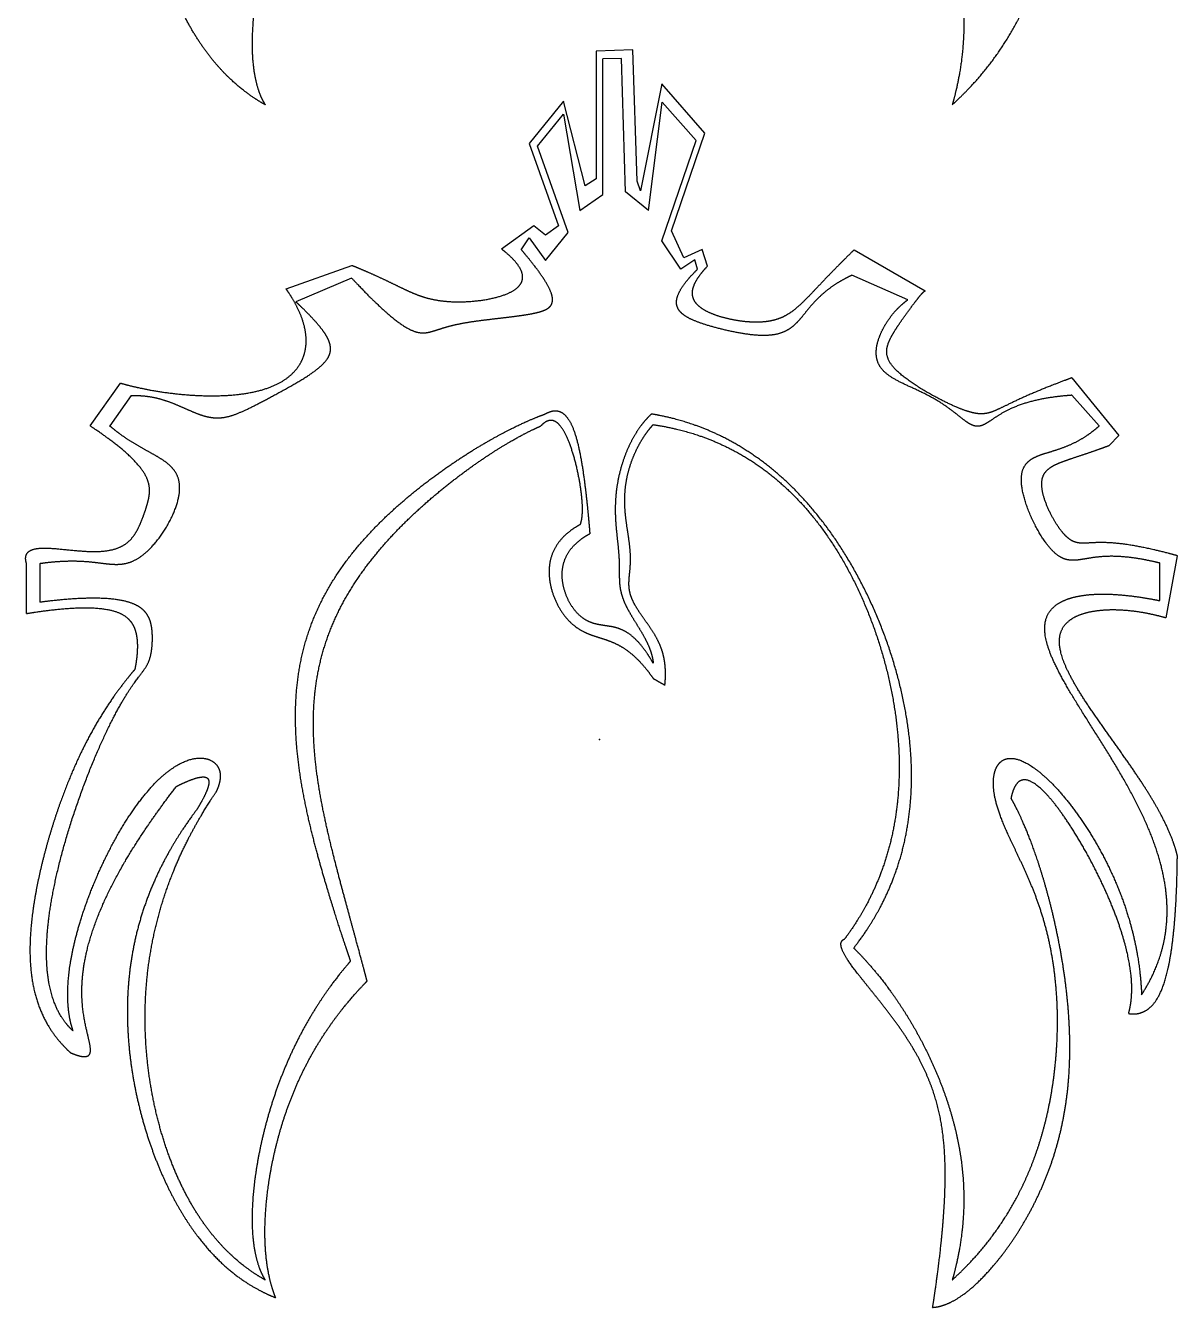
# Model space of a CAD drawing. Header units: millimetres. Extents: x -29 to 29, y -29 to 95.
# Drawn here: x -29.3 to 29.5, y -29 to 36.4 of the extents above; entities that cross this region are included whole.
import ezdxf

# ---------------------------------------------------------------- set-up
doc = ezdxf.new("R2010")
doc.units = ezdxf.units.MM
doc.layers.get('0').update_dxf_attribs({"linetype": 'CONTINUOUS'})

msp = doc.modelspace()

# ---------------------------------------------------------------- linework, layer by layer
for p, q in [((1.702, 35.2), (-0.172, 35.142)), ((1.702, 35.2), (-0.172, 35.142)), ((-0.172, 35.142), (-0.172, 28.615)), ((-0.172, 35.142), (-0.172, 28.615)), ((1.111, 34.764), (0.168, 34.743)), ((1.111, 34.764), (0.168, 34.743)), ((0.168, 27.825), (0.168, 34.743)), ((0.168, 27.825), (0.168, 34.743)), ((1.324, 27.96), (1.111, 34.764)), ((1.324, 27.96), (1.111, 34.764)), ((1.912, 28.501), (1.702, 35.2)), ((1.912, 28.501), (1.702, 35.2)), ((3.176, 33.475), (2.095, 28.011)), ((3.176, 33.475), (2.095, 28.011)), ((5.369, 30.953), (3.176, 33.475)), ((5.369, 30.953), (3.176, 33.475)), ((-1.843, 32.587), (-3.588, 30.422)), ((-1.843, 32.587), (-3.588, 30.422)), ((-0.739, 28.256), (-1.843, 32.587)), ((-0.739, 28.256), (-1.843, 32.587)), ((2.5, 27), (3.192, 32.538)), ((2.5, 27), (3.192, 32.538)), ((3.192, 32.538), (4.928, 30.576)), ((3.192, 32.538), (4.928, 30.576)), ((-3.17, 30.278), (-1.843, 31.925)), ((-3.17, 30.278), (-1.843, 31.925)), ((-1.843, 31.925), (-1, 27)), ((-1.843, 31.925), (-1, 27)), ((3.664, 25.961), (5.369, 30.953)), ((3.664, 25.961), (5.369, 30.953)), ((-3.588, 30.422), (-2.09, 26.222)), ((-3.588, 30.422), (-2.09, 26.222)), ((-1.602, 25.884), (-3.17, 30.278)), ((-1.602, 25.884), (-3.17, 30.278)), ((3.176, 25.446), (4.928, 30.576)), ((3.176, 25.446), (4.928, 30.576)), ((-0.172, 28.615), (-0.739, 28.256)), ((-0.172, 28.615), (-0.739, 28.256)), ((2.095, 28.011), (1.912, 28.501)), ((2.095, 28.011), (1.912, 28.501)), ((-1, 27), (0.168, 27.825)), ((-1, 27), (0.168, 27.825)), ((2.5, 27), (1.324, 27.96)), ((2.5, 27), (1.324, 27.96)), ((-3.349, 26.222), (-4.999, 25.031)), ((-3.349, 26.222), (-4.999, 25.031)), ((-2.754, 25.742), (-3.349, 26.222)), ((-2.754, 25.742), (-3.349, 26.222)), ((-2.09, 26.222), (-2.754, 25.742)), ((-2.09, 26.222), (-2.754, 25.742)), ((-4, 25), (-3.586, 25.606)), ((-4, 25), (-3.586, 25.606)), ((-3.586, 25.606), (-2.754, 24.455)), ((-3.586, 25.606), (-2.754, 24.455)), ((-2.754, 24.455), (-1.602, 25.884)), ((-2.754, 24.455), (-1.602, 25.884)), ((4.303, 24.584), (3.664, 25.961)), ((4.303, 24.584), (3.664, 25.961)), ((4.152, 24), (3.176, 25.446)), ((4.152, 24), (3.176, 25.446)), ((5.237, 25.017), (4.303, 24.584)), ((5.237, 25.017), (4.303, 24.584)), ((5.5, 24.15), (5.237, 25.017)), ((5.5, 24.15), (5.237, 25.017)), ((13, 25), (16.611, 22.89)), ((13, 25), (16.611, 22.89)), ((4.856, 24.475), (4.152, 24)), ((4.856, 24.475), (4.152, 24)), ((5, 24), (4.856, 24.475)), ((5, 24), (4.856, 24.475)), ((-16, 23), (-12.64, 24.199)), ((-16, 23), (-12.64, 24.199)), ((15.732, 22.444), (12.879, 23.697)), ((15.732, 22.444), (12.879, 23.697)), ((-12.657, 23.553), (-15.499, 22.33)), ((-12.657, 23.553), (-15.499, 22.33)), ((24.109, 18.461), (26.501, 15.521)), ((24.109, 18.461), (26.501, 15.521)), ((-26, 16), (-24.452, 18.186)), ((-26, 16), (-24.452, 18.186)), ((-23.905, 17.547), (-25, 16)), ((-23.905, 17.547), (-25, 16)), ((25.5, 16), (24.109, 17.567)), ((25.5, 16), (24.109, 17.567)), ((26.501, 15.521), (26, 15)), ((26.501, 15.521), (26, 15)), ((28.914, 6.209), (29.489, 9.373)), ((28.914, 6.209), (29.489, 9.373)), ((-29.255, 6.424), (-29.255, 9)), ((-29.255, 6.424), (-29.255, 9)), ((-28.566, 8.983), (-28.566, 7)), ((-28.566, 8.983), (-28.566, 7)), ((28.589, 7.081), (28.589, 9)), ((28.589, 7.081), (28.589, 9))]:
    msp.add_line(p, q)
for points in [[(18.001, 32.403), (18.173, 32.559), (18.51, 32.875), (18.997, 33.365), (19.607, 34.052), (20.304, 34.966), (20.935, 35.937), (21.499, 36.967), (21.995, 38.062), (22.421, 39.226), (22.776, 40.466), (23.057, 41.782), (23.258, 43.171), (23.373, 44.623), (23.392, 46.114), (23.302, 47.614), (23.096, 49.088), (22.774, 50.503), (22.346, 51.834), (21.837, 53.066), (21.293, 54.204), (20.778, 55.266), (20.359, 56.266), (20.1, 57.202), (20.051, 58.042), (20.235, 58.702), (20.649, 59.075), (21.269, 59.079), (22.047, 58.697), (22.926, 57.965), (23.842, 56.953), (24.733, 55.743), (25.549, 54.403), (26.258, 52.982), (26.838, 51.513), (27.274, 50.016), (27.505, 48.802), (27.61, 47.885), (27.65, 47.271), (27.663, 46.963)], [(18.001, 32.403), (18.173, 32.559), (18.51, 32.875), (18.997, 33.365), (19.607, 34.052), (20.304, 34.966), (20.935, 35.937), (21.499, 36.967), (21.995, 38.062), (22.421, 39.226), (22.776, 40.466), (23.057, 41.782), (23.258, 43.171), (23.373, 44.623), (23.392, 46.114), (23.302, 47.614), (23.096, 49.088), (22.774, 50.503), (22.346, 51.834), (21.837, 53.066), (21.293, 54.204), (20.778, 55.266), (20.359, 56.266), (20.1, 57.202), (20.051, 58.042), (20.235, 58.702), (20.649, 59.075), (21.269, 59.079), (22.047, 58.697), (22.926, 57.965), (23.842, 56.953), (24.733, 55.743), (25.549, 54.403), (26.258, 52.982), (26.838, 51.513), (27.274, 50.016), (27.505, 48.802), (27.61, 47.885), (27.65, 47.271), (27.663, 46.963)], [(-17.074, 32.403), (-17.316, 32.539), (-17.791, 32.832), (-18.473, 33.33), (-19.322, 34.117), (-20.28, 35.307), (-21.127, 36.701), (-21.854, 38.289), (-22.445, 40.045), (-22.885, 41.931), (-23.157, 43.901), (-23.245, 45.912), (-23.136, 47.923), (-22.825, 49.904), (-22.314, 51.839), (-21.609, 53.719), (-20.893, 55.175), (-20.273, 56.241), (-19.823, 56.94), (-19.589, 57.287)], [(-17.074, 32.403), (-17.316, 32.539), (-17.791, 32.832), (-18.473, 33.33), (-19.322, 34.117), (-20.28, 35.307), (-21.127, 36.701), (-21.854, 38.289), (-22.445, 40.045), (-22.885, 41.931), (-23.157, 43.901), (-23.245, 45.912), (-23.136, 47.923), (-22.825, 49.904), (-22.314, 51.839), (-21.609, 53.719), (-20.893, 55.175), (-20.273, 56.241), (-19.823, 56.94), (-19.589, 57.287)], [(12.971, 49.345), (13.119, 49.199), (13.412, 48.899), (13.845, 48.428), (14.407, 47.755), (15.084, 46.84), (15.732, 45.851), (16.345, 44.788), (16.912, 43.659), (17.421, 42.473), (17.857, 41.245), (18.205, 39.989), (18.452, 38.718), (18.589, 37.443), (18.614, 36.171), (18.527, 34.906), (18.37, 33.901), (18.204, 33.151), (18.072, 32.652), (18.001, 32.403)], [(12.971, 49.345), (13.119, 49.199), (13.412, 48.899), (13.845, 48.428), (14.407, 47.755), (15.084, 46.84), (15.732, 45.851), (16.345, 44.788), (16.912, 43.659), (17.421, 42.473), (17.857, 41.245), (18.205, 39.989), (18.452, 38.718), (18.589, 37.443), (18.614, 36.171), (18.527, 34.906), (18.37, 33.901), (18.204, 33.151), (18.072, 32.652), (18.001, 32.403)], [(-12.706, 48.683), (-12.874, 48.491), (-13.202, 48.101), (-13.677, 47.496), (-14.275, 46.653), (-14.959, 45.536), (-15.579, 44.358), (-16.129, 43.123), (-16.606, 41.841), (-17.005, 40.533), (-17.323, 39.224), (-17.556, 37.947), (-17.702, 36.735), (-17.758, 35.617), (-17.724, 34.614), (-17.6, 33.738), (-17.432, 33.14), (-17.268, 32.749), (-17.142, 32.515), (-17.074, 32.403)], [(-12.706, 48.683), (-12.874, 48.491), (-13.202, 48.101), (-13.677, 47.496), (-14.275, 46.653), (-14.959, 45.536), (-15.579, 44.358), (-16.129, 43.123), (-16.606, 41.841), (-17.005, 40.533), (-17.323, 39.224), (-17.556, 37.947), (-17.702, 36.735), (-17.758, 35.617), (-17.724, 34.614), (-17.6, 33.738), (-17.432, 33.14), (-17.268, 32.749), (-17.142, 32.515), (-17.074, 32.403)], [(-12.657, 23.553), (-12.504, 23.39), (-12.208, 23.075), (-11.786, 22.64), (-11.269, 22.133), (-10.701, 21.622), (-10.207, 21.233), (-9.783, 20.961), (-9.419, 20.799), (-9.104, 20.736), (-8.815, 20.753), (-8.526, 20.828), (-8.212, 20.934), (-7.851, 21.05), (-7.433, 21.16), (-6.961, 21.257), (-6.447, 21.339), (-5.907, 21.41), (-5.362, 21.474), (-4.828, 21.536), (-4.32, 21.598), (-3.849, 21.662), (-3.424, 21.733), (-3.057, 21.815), (-2.756, 21.919), (-2.535, 22.057), (-2.405, 22.245), (-2.379, 22.499), (-2.464, 22.827), (-2.664, 23.236), (-2.982, 23.731), (-3.33, 24.195), (-3.645, 24.583), (-3.878, 24.858), (-4, 25)], [(-12.657, 23.553), (-12.504, 23.39), (-12.208, 23.075), (-11.786, 22.64), (-11.269, 22.133), (-10.701, 21.622), (-10.207, 21.233), (-9.783, 20.961), (-9.419, 20.799), (-9.104, 20.736), (-8.815, 20.753), (-8.526, 20.828), (-8.212, 20.934), (-7.851, 21.05), (-7.433, 21.16), (-6.961, 21.257), (-6.447, 21.339), (-5.907, 21.41), (-5.362, 21.474), (-4.828, 21.536), (-4.32, 21.598), (-3.849, 21.662), (-3.424, 21.733), (-3.057, 21.815), (-2.756, 21.919), (-2.535, 22.057), (-2.405, 22.245), (-2.379, 22.499), (-2.464, 22.827), (-2.664, 23.236), (-2.982, 23.731), (-3.33, 24.195), (-3.645, 24.583), (-3.878, 24.858), (-4, 25)], [(-12.64, 24.199), (-12.516, 24.148), (-12.272, 24.048), (-11.919, 23.899), (-11.476, 23.704), (-10.964, 23.467), (-10.492, 23.239), (-10.051, 23.022), (-9.625, 22.821), (-9.188, 22.643), (-8.714, 22.495), (-8.177, 22.389), (-7.565, 22.33), (-6.884, 22.327), (-6.166, 22.384), (-5.46, 22.502), (-4.822, 22.682), (-4.313, 22.924), (-3.983, 23.227), (-3.868, 23.589), (-3.986, 24.009), (-4.272, 24.39), (-4.594, 24.7), (-4.856, 24.919), (-4.999, 25.031)], [(-12.64, 24.199), (-12.516, 24.148), (-12.272, 24.048), (-11.919, 23.899), (-11.476, 23.704), (-10.964, 23.467), (-10.492, 23.239), (-10.051, 23.022), (-9.625, 22.821), (-9.188, 22.643), (-8.714, 22.495), (-8.177, 22.389), (-7.565, 22.33), (-6.884, 22.327), (-6.166, 22.384), (-5.46, 22.502), (-4.822, 22.682), (-4.313, 22.924), (-3.983, 23.227), (-3.868, 23.589), (-3.986, 24.009), (-4.272, 24.39), (-4.594, 24.7), (-4.856, 24.919), (-4.999, 25.031)], [(13, 25), (12.897, 24.899), (12.693, 24.699), (12.4, 24.407), (12.03, 24.034), (11.603, 23.595), (11.212, 23.184), (10.852, 22.802), (10.516, 22.453), (10.197, 22.14), (9.878, 21.869), (9.545, 21.645), (9.183, 21.474), (8.78, 21.357), (8.334, 21.296), (7.851, 21.287), (7.341, 21.325), (6.823, 21.405), (6.318, 21.521), (5.846, 21.67), (5.431, 21.851), (5.094, 22.065), (4.854, 22.314), (4.726, 22.6), (4.72, 22.926), (4.841, 23.291), (5.04, 23.615), (5.248, 23.876), (5.412, 24.057), (5.5, 24.15)], [(13, 25), (12.897, 24.899), (12.693, 24.699), (12.4, 24.407), (12.03, 24.034), (11.603, 23.595), (11.212, 23.184), (10.852, 22.802), (10.516, 22.453), (10.197, 22.14), (9.878, 21.869), (9.545, 21.645), (9.183, 21.474), (8.78, 21.357), (8.334, 21.296), (7.851, 21.287), (7.341, 21.325), (6.823, 21.405), (6.318, 21.521), (5.846, 21.67), (5.431, 21.851), (5.094, 22.065), (4.854, 22.314), (4.726, 22.6), (4.72, 22.926), (4.841, 23.291), (5.04, 23.615), (5.248, 23.876), (5.412, 24.057), (5.5, 24.15)], [(12.879, 23.697), (12.765, 23.643), (12.543, 23.532), (12.229, 23.36), (11.845, 23.116), (11.425, 22.789), (11.06, 22.443), (10.742, 22.086), (10.457, 21.727), (10.183, 21.387), (9.891, 21.087), (9.554, 20.848), (9.151, 20.686), (8.671, 20.608), (8.121, 20.609), (7.515, 20.675), (6.879, 20.789), (6.24, 20.933), (5.629, 21.095), (5.075, 21.27), (4.604, 21.462), (4.239, 21.679), (3.997, 21.932), (3.893, 22.231), (3.936, 22.584), (4.127, 22.993), (4.401, 23.367), (4.674, 23.673), (4.886, 23.889), (5, 24)], [(12.879, 23.697), (12.765, 23.643), (12.543, 23.532), (12.229, 23.36), (11.845, 23.116), (11.425, 22.789), (11.06, 22.443), (10.742, 22.086), (10.457, 21.727), (10.183, 21.387), (9.891, 21.087), (9.554, 20.848), (9.151, 20.686), (8.671, 20.608), (8.121, 20.609), (7.515, 20.675), (6.879, 20.789), (6.24, 20.933), (5.629, 21.095), (5.075, 21.27), (4.604, 21.462), (4.239, 21.679), (3.997, 21.932), (3.893, 22.231), (3.936, 22.584), (4.127, 22.993), (4.401, 23.367), (4.674, 23.673), (4.886, 23.889), (5, 24)], [(-24.452, 18.186), (-24.314, 18.147), (-24.035, 18.072), (-23.608, 17.968), (-23.023, 17.844), (-22.266, 17.718), (-21.486, 17.621), (-20.687, 17.556), (-19.878, 17.529), (-19.073, 17.545), (-18.289, 17.613), (-17.548, 17.74), (-16.871, 17.935), (-16.277, 18.201), (-15.784, 18.539), (-15.4, 18.943), (-15.132, 19.407), (-14.981, 19.919), (-14.95, 20.472), (-15.035, 21.06), (-15.235, 21.677), (-15.485, 22.193), (-15.723, 22.592), (-15.904, 22.863), (-16, 23)], [(-24.452, 18.186), (-24.314, 18.147), (-24.035, 18.072), (-23.608, 17.968), (-23.023, 17.844), (-22.266, 17.718), (-21.486, 17.621), (-20.687, 17.556), (-19.878, 17.529), (-19.073, 17.545), (-18.289, 17.613), (-17.548, 17.74), (-16.871, 17.935), (-16.277, 18.201), (-15.784, 18.539), (-15.4, 18.943), (-15.132, 19.407), (-14.981, 19.919), (-14.95, 20.472), (-15.035, 21.06), (-15.235, 21.677), (-15.485, 22.193), (-15.723, 22.592), (-15.904, 22.863), (-16, 23)], [(-23.905, 17.547), (-23.811, 17.552), (-23.624, 17.556), (-23.346, 17.549), (-22.977, 17.511), (-22.522, 17.416), (-22.073, 17.279), (-21.63, 17.106), (-21.195, 16.914), (-20.769, 16.722), (-20.354, 16.555), (-19.947, 16.439), (-19.545, 16.391), (-19.138, 16.424), (-18.711, 16.537), (-18.249, 16.724), (-17.741, 16.97), (-17.183, 17.261), (-16.584, 17.581), (-15.966, 17.918), (-15.363, 18.26), (-14.811, 18.6), (-14.347, 18.932), (-14, 19.254), (-13.786, 19.566), (-13.704, 19.873), (-13.739, 20.18), (-13.871, 20.495), (-14.079, 20.823), (-14.351, 21.169), (-14.679, 21.534), (-14.982, 21.842), (-15.232, 22.082), (-15.409, 22.247), (-15.499, 22.33)], [(-23.905, 17.547), (-23.811, 17.552), (-23.624, 17.556), (-23.346, 17.549), (-22.977, 17.511), (-22.522, 17.416), (-22.073, 17.279), (-21.63, 17.106), (-21.195, 16.914), (-20.769, 16.722), (-20.354, 16.555), (-19.947, 16.439), (-19.545, 16.391), (-19.138, 16.424), (-18.711, 16.537), (-18.249, 16.724), (-17.741, 16.97), (-17.183, 17.261), (-16.584, 17.581), (-15.966, 17.918), (-15.363, 18.26), (-14.811, 18.6), (-14.347, 18.932), (-14, 19.254), (-13.786, 19.566), (-13.704, 19.873), (-13.739, 20.18), (-13.871, 20.495), (-14.079, 20.823), (-14.351, 21.169), (-14.679, 21.534), (-14.982, 21.842), (-15.232, 22.082), (-15.409, 22.247), (-15.499, 22.33)], [(24.109, 17.567), (23.927, 17.554), (23.573, 17.524), (23.07, 17.466), (22.456, 17.363), (21.784, 17.194), (21.204, 16.989), (20.713, 16.757), (20.303, 16.512), (19.964, 16.276), (19.676, 16.083), (19.417, 15.97), (19.163, 15.967), (18.89, 16.087), (18.575, 16.316), (18.202, 16.621), (17.761, 16.96), (17.253, 17.297), (16.692, 17.604), (16.107, 17.88), (15.536, 18.136), (15.021, 18.392), (14.599, 18.672), (14.298, 18.995), (14.132, 19.367), (14.092, 19.781), (14.16, 20.219), (14.312, 20.663), (14.524, 21.091), (14.779, 21.489), (15.067, 21.852), (15.32, 22.109), (15.521, 22.284), (15.661, 22.392), (15.732, 22.444)], [(24.109, 17.567), (23.927, 17.554), (23.573, 17.524), (23.07, 17.466), (22.456, 17.363), (21.784, 17.194), (21.204, 16.989), (20.713, 16.757), (20.303, 16.512), (19.964, 16.276), (19.676, 16.083), (19.417, 15.97), (19.163, 15.967), (18.89, 16.087), (18.575, 16.316), (18.202, 16.621), (17.761, 16.96), (17.253, 17.297), (16.692, 17.604), (16.107, 17.88), (15.536, 18.136), (15.021, 18.392), (14.599, 18.672), (14.298, 18.995), (14.132, 19.367), (14.092, 19.781), (14.16, 20.219), (14.312, 20.663), (14.524, 21.091), (14.779, 21.489), (15.067, 21.852), (15.32, 22.109), (15.521, 22.284), (15.661, 22.392), (15.732, 22.444)], [(24.109, 18.461), (23.926, 18.393), (23.571, 18.259), (23.069, 18.066), (22.461, 17.823), (21.806, 17.543), (21.25, 17.289), (20.786, 17.065), (20.402, 16.875), (20.075, 16.727), (19.774, 16.631), (19.461, 16.6), (19.096, 16.647), (18.652, 16.778), (18.118, 16.993), (17.511, 17.281), (16.867, 17.625), (16.231, 18.003), (15.653, 18.395), (15.179, 18.782), (14.844, 19.154), (14.661, 19.51), (14.626, 19.861), (14.715, 20.219), (14.9, 20.597), (15.147, 20.997), (15.427, 21.407), (15.712, 21.807), (15.982, 22.173), (16.216, 22.48), (16.405, 22.711), (16.514, 22.826), (16.572, 22.874), (16.6, 22.888), (16.611, 22.89)], [(24.109, 18.461), (23.926, 18.393), (23.571, 18.259), (23.069, 18.066), (22.461, 17.823), (21.806, 17.543), (21.25, 17.289), (20.786, 17.065), (20.402, 16.875), (20.075, 16.727), (19.774, 16.631), (19.461, 16.6), (19.096, 16.647), (18.652, 16.778), (18.118, 16.993), (17.511, 17.281), (16.867, 17.625), (16.231, 18.003), (15.653, 18.395), (15.179, 18.782), (14.844, 19.154), (14.661, 19.51), (14.626, 19.861), (14.715, 20.219), (14.9, 20.597), (15.147, 20.997), (15.427, 21.407), (15.712, 21.807), (15.982, 22.173), (16.216, 22.48), (16.405, 22.711), (16.514, 22.826), (16.572, 22.874), (16.6, 22.888), (16.611, 22.89)], [(-12.706, -11.317), (-12.77, -11.133), (-12.903, -10.748), (-13.116, -10.113), (-13.427, -9.154), (-13.858, -7.768), (-14.318, -6.2), (-14.777, -4.468), (-15.184, -2.603), (-15.475, -0.651), (-15.581, 1.339), (-15.442, 3.312), (-15.016, 5.221), (-14.29, 7.025), (-13.292, 8.699), (-12.077, 10.226), (-10.717, 11.599), (-9.285, 12.815), (-7.848, 13.878), (-6.457, 14.789), (-5.138, 15.552), (-4.151, 16.047), (-3.45, 16.354), (-3, 16.53), (-2.78, 16.611)], [(-12.706, -11.317), (-12.77, -11.133), (-12.903, -10.748), (-13.116, -10.113), (-13.427, -9.154), (-13.858, -7.768), (-14.318, -6.2), (-14.777, -4.468), (-15.184, -2.603), (-15.475, -0.651), (-15.581, 1.339), (-15.442, 3.312), (-15.016, 5.221), (-14.29, 7.025), (-13.292, 8.699), (-12.077, 10.226), (-10.717, 11.599), (-9.285, 12.815), (-7.848, 13.878), (-6.457, 14.789), (-5.138, 15.552), (-4.151, 16.047), (-3.45, 16.354), (-3, 16.53), (-2.78, 16.611)], [(-2.78, 16.611), (-2.706, 16.654), (-2.561, 16.726), (-2.356, 16.791), (-2.102, 16.793), (-1.82, 16.65), (-1.574, 16.366), (-1.364, 15.949), (-1.186, 15.422), (-1.038, 14.815), (-0.916, 14.163), (-0.815, 13.499), (-0.732, 12.855), (-0.663, 12.255), (-0.607, 11.713), (-0.561, 11.237), (-0.532, 10.909), (-0.514, 10.693), (-0.505, 10.562), (-0.5, 10.5)], [(-2.78, 16.611), (-2.706, 16.654), (-2.561, 16.726), (-2.356, 16.791), (-2.102, 16.793), (-1.82, 16.65), (-1.574, 16.366), (-1.364, 15.949), (-1.186, 15.422), (-1.038, 14.815), (-0.916, 14.163), (-0.815, 13.499), (-0.732, 12.855), (-0.663, 12.255), (-0.607, 11.713), (-0.561, 11.237), (-0.532, 10.909), (-0.514, 10.693), (-0.505, 10.562), (-0.5, 10.5)], [(2.647, 16.611), (2.585, 16.553), (2.464, 16.434), (2.288, 16.243), (2.066, 15.964), (1.809, 15.576), (1.575, 15.149), (1.364, 14.685), (1.181, 14.188), (1.028, 13.664), (0.911, 13.121), (0.833, 12.568), (0.795, 12.014), (0.796, 11.468), (0.829, 10.939), (0.88, 10.432), (0.934, 9.954), (0.978, 9.505), (1.002, 9.087), (1.006, 8.695), (1.003, 8.323), (1.013, 7.961), (1.06, 7.599), (1.162, 7.231), (1.322, 6.851), (1.532, 6.463), (1.772, 6.069), (2.019, 5.676), (2.249, 5.29), (2.445, 4.915), (2.596, 4.555), (2.678, 4.279), (2.717, 4.08), (2.733, 3.95), (2.738, 3.886)], [(2.647, 16.611), (2.585, 16.553), (2.464, 16.434), (2.288, 16.243), (2.066, 15.964), (1.809, 15.576), (1.575, 15.149), (1.364, 14.685), (1.181, 14.188), (1.028, 13.664), (0.911, 13.121), (0.833, 12.568), (0.795, 12.014), (0.796, 11.468), (0.829, 10.939), (0.88, 10.432), (0.934, 9.954), (0.978, 9.505), (1.002, 9.087), (1.006, 8.695), (1.003, 8.323), (1.013, 7.961), (1.06, 7.599), (1.162, 7.231), (1.322, 6.851), (1.532, 6.463), (1.772, 6.069), (2.019, 5.676), (2.249, 5.29), (2.445, 4.915), (2.596, 4.555), (2.678, 4.279), (2.717, 4.08), (2.733, 3.95), (2.738, 3.886)], [(12.971, -10.655), (13.24, -10.312), (13.747, -9.612), (14.418, -8.52), (15.132, -6.978), (15.715, -4.908), (15.983, -2.702), (15.932, -0.379), (15.57, 2.024), (14.917, 4.444), (14.003, 6.807), (12.86, 9.035), (11.521, 11.054), (10.015, 12.802), (8.364, 14.247), (6.585, 15.376), (5.067, 16.026), (3.877, 16.372), (3.061, 16.542), (2.647, 16.611)], [(12.971, -10.655), (13.24, -10.312), (13.747, -9.612), (14.418, -8.52), (15.132, -6.978), (15.715, -4.908), (15.983, -2.702), (15.932, -0.379), (15.57, 2.024), (14.917, 4.444), (14.003, 6.807), (12.86, 9.035), (11.521, 11.054), (10.015, 12.802), (8.364, 14.247), (6.585, 15.376), (5.067, 16.026), (3.877, 16.372), (3.061, 16.542), (2.647, 16.611)], [(-29.255, 9), (-29.278, 9.081), (-29.307, 9.231), (-29.296, 9.424), (-29.176, 9.615), (-28.853, 9.747), (-28.369, 9.782), (-27.754, 9.743), (-27.054, 9.667), (-26.324, 9.596), (-25.617, 9.571), (-24.983, 9.627), (-24.455, 9.787), (-24.045, 10.052), (-23.742, 10.402), (-23.517, 10.807), (-23.343, 11.23), (-23.195, 11.644), (-23.069, 12.035), (-22.98, 12.404), (-22.95, 12.764), (-23.007, 13.13), (-23.172, 13.517), (-23.461, 13.935), (-23.882, 14.388), (-24.44, 14.881), (-24.995, 15.308), (-25.474, 15.647), (-25.82, 15.881), (-26, 16)], [(-29.255, 9), (-29.278, 9.081), (-29.307, 9.231), (-29.296, 9.424), (-29.176, 9.615), (-28.853, 9.747), (-28.369, 9.782), (-27.754, 9.743), (-27.054, 9.667), (-26.324, 9.596), (-25.617, 9.571), (-24.983, 9.627), (-24.455, 9.787), (-24.045, 10.052), (-23.742, 10.402), (-23.517, 10.807), (-23.343, 11.23), (-23.195, 11.644), (-23.069, 12.035), (-22.98, 12.404), (-22.95, 12.764), (-23.007, 13.13), (-23.172, 13.517), (-23.461, 13.935), (-23.882, 14.388), (-24.44, 14.881), (-24.995, 15.308), (-25.474, 15.647), (-25.82, 15.881), (-26, 16)], [(-28.566, 8.983), (-28.415, 9.004), (-28.119, 9.042), (-27.691, 9.085), (-27.155, 9.115), (-26.542, 9.11), (-25.983, 9.069), (-25.473, 9.005), (-25.002, 8.942), (-24.555, 8.915), (-24.114, 8.97), (-23.663, 9.145), (-23.197, 9.469), (-22.724, 9.943), (-22.273, 10.538), (-21.879, 11.206), (-21.582, 11.89), (-21.417, 12.535), (-21.408, 13.097), (-21.554, 13.559), (-21.835, 13.928), (-22.218, 14.229), (-22.664, 14.493), (-23.14, 14.75), (-23.622, 15.02), (-24.097, 15.314), (-24.466, 15.572), (-24.736, 15.781), (-24.912, 15.926), (-25, 16)], [(-28.566, 8.983), (-28.415, 9.004), (-28.119, 9.042), (-27.691, 9.085), (-27.155, 9.115), (-26.542, 9.11), (-25.983, 9.069), (-25.473, 9.005), (-25.002, 8.942), (-24.555, 8.915), (-24.114, 8.97), (-23.663, 9.145), (-23.197, 9.469), (-22.724, 9.943), (-22.273, 10.538), (-21.879, 11.206), (-21.582, 11.89), (-21.417, 12.535), (-21.408, 13.097), (-21.554, 13.559), (-21.835, 13.928), (-22.218, 14.229), (-22.664, 14.493), (-23.14, 14.75), (-23.622, 15.02), (-24.097, 15.314), (-24.466, 15.572), (-24.736, 15.781), (-24.912, 15.926), (-25, 16)], [(-11.866, -12.341), (-11.929, -12.103), (-12.058, -11.614), (-12.264, -10.844), (-12.562, -9.747), (-12.97, -8.257), (-13.402, -6.65), (-13.835, -4.938), (-14.229, -3.136), (-14.526, -1.274), (-14.662, 0.616), (-14.579, 2.497), (-14.232, 4.334), (-13.604, 6.094), (-12.713, 7.752), (-11.61, 9.29), (-10.359, 10.695), (-9.032, 11.956), (-7.697, 13.07), (-6.404, 14.034), (-5.179, 14.849), (-4.264, 15.382), (-3.617, 15.716), (-3.203, 15.91), (-3, 16)], [(-11.866, -12.341), (-11.929, -12.103), (-12.058, -11.614), (-12.264, -10.844), (-12.562, -9.747), (-12.97, -8.257), (-13.402, -6.65), (-13.835, -4.938), (-14.229, -3.136), (-14.526, -1.274), (-14.662, 0.616), (-14.579, 2.497), (-14.232, 4.334), (-13.604, 6.094), (-12.713, 7.752), (-11.61, 9.29), (-10.359, 10.695), (-9.032, 11.956), (-7.697, 13.07), (-6.404, 14.034), (-5.179, 14.849), (-4.264, 15.382), (-3.617, 15.716), (-3.203, 15.91), (-3, 16)], [(-0.98, 10.971), (-0.963, 11.016), (-0.933, 11.112), (-0.897, 11.277), (-0.87, 11.539), (-0.87, 11.938), (-0.904, 12.404), (-0.974, 12.931), (-1.078, 13.505), (-1.213, 14.1), (-1.377, 14.684), (-1.564, 15.222), (-1.772, 15.681), (-1.995, 16.03), (-2.23, 16.247), (-2.477, 16.321), (-2.682, 16.264), (-2.839, 16.157), (-2.946, 16.057), (-3, 16)], [(-0.98, 10.971), (-0.963, 11.016), (-0.933, 11.112), (-0.897, 11.277), (-0.87, 11.539), (-0.87, 11.938), (-0.904, 12.404), (-0.974, 12.931), (-1.078, 13.505), (-1.213, 14.1), (-1.377, 14.684), (-1.564, 15.222), (-1.772, 15.681), (-1.995, 16.03), (-2.23, 16.247), (-2.477, 16.321), (-2.682, 16.264), (-2.839, 16.157), (-2.946, 16.057), (-3, 16)], [(3.33, 2.771), (3.337, 2.822), (3.348, 2.927), (3.361, 3.087), (3.369, 3.308), (3.361, 3.596), (3.334, 3.897), (3.282, 4.212), (3.195, 4.539), (3.064, 4.88), (2.885, 5.234), (2.658, 5.599), (2.397, 5.972), (2.128, 6.345), (1.88, 6.715), (1.68, 7.075), (1.549, 7.424), (1.492, 7.764), (1.495, 8.101), (1.531, 8.447), (1.57, 8.81), (1.587, 9.199), (1.569, 9.619), (1.518, 10.069), (1.445, 10.544), (1.368, 11.039), (1.306, 11.544), (1.275, 12.051), (1.284, 12.553), (1.334, 13.043), (1.425, 13.516), (1.55, 13.967), (1.704, 14.392), (1.879, 14.79), (2.071, 15.157), (2.279, 15.494), (2.456, 15.738), (2.595, 15.908), (2.69, 16.015), (2.738, 16.067)], [(3.33, 2.771), (3.337, 2.822), (3.348, 2.927), (3.361, 3.087), (3.369, 3.308), (3.361, 3.596), (3.334, 3.897), (3.282, 4.212), (3.195, 4.539), (3.064, 4.88), (2.885, 5.234), (2.658, 5.599), (2.397, 5.972), (2.128, 6.345), (1.88, 6.715), (1.68, 7.075), (1.549, 7.424), (1.492, 7.764), (1.495, 8.101), (1.531, 8.447), (1.57, 8.81), (1.587, 9.199), (1.569, 9.619), (1.518, 10.069), (1.445, 10.544), (1.368, 11.039), (1.306, 11.544), (1.275, 12.051), (1.284, 12.553), (1.334, 13.043), (1.425, 13.516), (1.55, 13.967), (1.704, 14.392), (1.879, 14.79), (2.071, 15.157), (2.279, 15.494), (2.456, 15.738), (2.595, 15.908), (2.69, 16.015), (2.738, 16.067)], [(2.738, 16.067), (3.159, 16.005), (3.985, 15.852), (5.183, 15.531), (6.694, 14.919), (8.437, 13.842), (10.023, 12.456), (11.441, 10.771), (12.672, 8.82), (13.698, 6.662), (14.495, 4.371), (15.044, 2.024), (15.326, -0.303), (15.328, -2.55), (15.048, -4.679), (14.491, -6.671), (13.829, -8.149), (13.215, -9.193), (12.753, -9.861), (12.509, -10.188)], [(2.738, 16.067), (3.159, 16.005), (3.985, 15.852), (5.183, 15.531), (6.694, 14.919), (8.437, 13.842), (10.023, 12.456), (11.441, 10.771), (12.672, 8.82), (13.698, 6.662), (14.495, 4.371), (15.044, 2.024), (15.326, -0.303), (15.328, -2.55), (15.048, -4.679), (14.491, -6.671), (13.829, -8.149), (13.215, -9.193), (12.753, -9.861), (12.509, -10.188)], [(28.589, 9), (28.406, 9.045), (28.049, 9.126), (27.541, 9.227), (26.916, 9.317), (26.223, 9.359), (25.617, 9.338), (25.091, 9.27), (24.633, 9.183), (24.225, 9.121), (23.84, 9.143), (23.456, 9.306), (23.057, 9.65), (22.645, 10.181), (22.245, 10.858), (21.893, 11.618), (21.632, 12.381), (21.499, 13.074), (21.519, 13.638), (21.7, 14.05), (22.019, 14.328), (22.444, 14.514), (22.934, 14.661), (23.455, 14.817), (23.982, 15.013), (24.503, 15.268), (24.91, 15.526), (25.207, 15.751), (25.403, 15.915), (25.5, 16)], [(28.589, 9), (28.406, 9.045), (28.049, 9.126), (27.541, 9.227), (26.916, 9.317), (26.223, 9.359), (25.617, 9.338), (25.091, 9.27), (24.633, 9.183), (24.225, 9.121), (23.84, 9.143), (23.456, 9.306), (23.057, 9.65), (22.645, 10.181), (22.245, 10.858), (21.893, 11.618), (21.632, 12.381), (21.499, 13.074), (21.519, 13.638), (21.7, 14.05), (22.019, 14.328), (22.444, 14.514), (22.934, 14.661), (23.455, 14.817), (23.982, 15.013), (24.503, 15.268), (24.91, 15.526), (25.207, 15.751), (25.403, 15.915), (25.5, 16)], [(29.489, 9.373), (29.278, 9.431), (28.87, 9.541), (28.29, 9.686), (27.585, 9.84), (26.816, 9.968), (26.159, 10.037), (25.608, 10.055), (25.154, 10.038), (24.782, 10.01), (24.468, 10.008), (24.182, 10.077), (23.898, 10.257), (23.599, 10.571), (23.291, 11.01), (22.996, 11.535), (22.75, 12.094), (22.587, 12.631), (22.536, 13.097), (22.61, 13.467), (22.804, 13.745), (23.099, 13.954), (23.471, 14.123), (23.901, 14.277), (24.374, 14.434), (24.883, 14.603), (25.315, 14.752), (25.652, 14.873), (25.883, 14.957), (26, 15)], [(29.489, 9.373), (29.278, 9.431), (28.87, 9.541), (28.29, 9.686), (27.585, 9.84), (26.816, 9.968), (26.159, 10.037), (25.608, 10.055), (25.154, 10.038), (24.782, 10.01), (24.468, 10.008), (24.182, 10.077), (23.898, 10.257), (23.599, 10.571), (23.291, 11.01), (22.996, 11.535), (22.75, 12.094), (22.587, 12.631), (22.536, 13.097), (22.61, 13.467), (22.804, 13.745), (23.099, 13.954), (23.471, 14.123), (23.901, 14.277), (24.374, 14.434), (24.883, 14.603), (25.315, 14.752), (25.652, 14.873), (25.883, 14.957), (26, 15)], [(-0.98, 10.971), (-1.108, 10.901), (-1.35, 10.757), (-1.676, 10.523), (-2.034, 10.178), (-2.352, 9.692), (-2.543, 9.156), (-2.607, 8.578), (-2.552, 7.977), (-2.391, 7.378), (-2.143, 6.814), (-1.825, 6.319), (-1.46, 5.915), (-1.064, 5.614), (-0.651, 5.405), (-0.229, 5.258), (0.197, 5.133), (0.624, 4.987), (1.05, 4.787), (1.475, 4.51), (1.898, 4.144), (2.235, 3.777), (2.487, 3.459), (2.655, 3.228), (2.738, 3.108)], [(-0.98, 10.971), (-1.108, 10.901), (-1.35, 10.757), (-1.676, 10.523), (-2.034, 10.178), (-2.352, 9.692), (-2.543, 9.156), (-2.607, 8.578), (-2.552, 7.977), (-2.391, 7.378), (-2.143, 6.814), (-1.825, 6.319), (-1.46, 5.915), (-1.064, 5.614), (-0.651, 5.405), (-0.229, 5.258), (0.197, 5.133), (0.624, 4.987), (1.05, 4.787), (1.475, 4.51), (1.898, 4.144), (2.235, 3.777), (2.487, 3.459), (2.655, 3.228), (2.738, 3.108)], [(2.738, 3.886), (2.667, 4.011), (2.523, 4.25), (2.308, 4.576), (2.019, 4.944), (1.658, 5.294), (1.295, 5.539), (0.931, 5.69), (0.566, 5.769), (0.2, 5.814), (-0.165, 5.87), (-0.527, 5.98), (-0.878, 6.179), (-1.206, 6.482), (-1.495, 6.881), (-1.726, 7.352), (-1.879, 7.864), (-1.937, 8.387), (-1.887, 8.892), (-1.723, 9.364), (-1.442, 9.794), (-1.123, 10.1), (-0.832, 10.308), (-0.614, 10.438), (-0.5, 10.5)], [(2.738, 3.886), (2.667, 4.011), (2.523, 4.25), (2.308, 4.576), (2.019, 4.944), (1.658, 5.294), (1.295, 5.539), (0.931, 5.69), (0.566, 5.769), (0.2, 5.814), (-0.165, 5.87), (-0.527, 5.98), (-0.878, 6.179), (-1.206, 6.482), (-1.495, 6.881), (-1.726, 7.352), (-1.879, 7.864), (-1.937, 8.387), (-1.887, 8.892), (-1.723, 9.364), (-1.442, 9.794), (-1.123, 10.1), (-0.832, 10.308), (-0.614, 10.438), (-0.5, 10.5)], [(-26.869, -14.89), (-26.997, -14.773), (-27.238, -14.522), (-27.555, -14.096), (-27.886, -13.428), (-28.148, -12.428), (-28.259, -11.267), (-28.223, -9.955), (-28.046, -8.51), (-27.742, -6.961), (-27.327, -5.351), (-26.827, -3.735), (-26.271, -2.177), (-25.691, -0.739), (-25.117, 0.524), (-24.579, 1.571), (-24.101, 2.381), (-23.7, 2.965), (-23.383, 3.368), (-23.149, 3.676), (-22.988, 3.979), (-22.885, 4.343), (-22.829, 4.776), (-22.812, 5.249), (-22.841, 5.719), (-22.945, 6.154), (-23.164, 6.532), (-23.54, 6.837), (-24.105, 7.058), (-24.877, 7.19), (-25.866, 7.229), (-26.835, 7.184), (-27.662, 7.109), (-28.257, 7.039), (-28.566, 7)], [(-26.869, -14.89), (-26.997, -14.773), (-27.238, -14.522), (-27.555, -14.096), (-27.886, -13.428), (-28.148, -12.428), (-28.259, -11.267), (-28.223, -9.955), (-28.046, -8.51), (-27.742, -6.961), (-27.327, -5.351), (-26.827, -3.735), (-26.271, -2.177), (-25.691, -0.739), (-25.117, 0.524), (-24.579, 1.571), (-24.101, 2.381), (-23.7, 2.965), (-23.383, 3.368), (-23.149, 3.676), (-22.988, 3.979), (-22.885, 4.343), (-22.829, 4.776), (-22.812, 5.249), (-22.841, 5.719), (-22.945, 6.154), (-23.164, 6.532), (-23.54, 6.837), (-24.105, 7.058), (-24.877, 7.19), (-25.866, 7.229), (-26.835, 7.184), (-27.662, 7.109), (-28.257, 7.039), (-28.566, 7)], [(27.663, -13.037), (27.839, -12.766), (28.163, -12.218), (28.558, -11.376), (28.905, -10.215), (29.038, -8.7), (28.876, -7.125), (28.433, -5.499), (27.741, -3.839), (26.856, -2.168), (25.859, -0.524), (24.852, 1.049), (23.939, 2.504), (23.218, 3.799), (22.769, 4.901), (22.641, 5.789), (22.833, 6.465), (23.31, 6.945), (24.019, 7.256), (24.919, 7.417), (25.983, 7.442), (26.954, 7.36), (27.746, 7.242), (28.304, 7.139), (28.589, 7.081)], [(27.663, -13.037), (27.839, -12.766), (28.163, -12.218), (28.558, -11.376), (28.905, -10.215), (29.038, -8.7), (28.876, -7.125), (28.433, -5.499), (27.741, -3.839), (26.856, -2.168), (25.859, -0.524), (24.852, 1.049), (23.939, 2.504), (23.218, 3.799), (22.769, 4.901), (22.641, 5.789), (22.833, 6.465), (23.31, 6.945), (24.019, 7.256), (24.919, 7.417), (25.983, 7.442), (26.954, 7.36), (27.746, 7.242), (28.304, 7.139), (28.589, 7.081)], [(-29.255, 6.424), (-29.04, 6.459), (-28.62, 6.524), (-28.021, 6.606), (-27.282, 6.685), (-26.462, 6.73), (-25.748, 6.72), (-25.145, 6.654), (-24.653, 6.531), (-24.271, 6.352), (-23.989, 6.12), (-23.795, 5.842), (-23.672, 5.526), (-23.605, 5.179), (-23.582, 4.807), (-23.595, 4.414), (-23.631, 4.085), (-23.671, 3.83), (-23.703, 3.656), (-23.721, 3.569)], [(-29.255, 6.424), (-29.04, 6.459), (-28.62, 6.524), (-28.021, 6.606), (-27.282, 6.685), (-26.462, 6.73), (-25.748, 6.72), (-25.145, 6.654), (-24.653, 6.531), (-24.271, 6.352), (-23.989, 6.12), (-23.795, 5.842), (-23.672, 5.526), (-23.605, 5.179), (-23.582, 4.807), (-23.595, 4.414), (-23.631, 4.085), (-23.671, 3.83), (-23.703, 3.656), (-23.721, 3.569)], [(29.489, -5.945), (29.455, -5.801), (29.376, -5.505), (29.22, -5.04), (28.939, -4.376), (28.466, -3.473), (27.876, -2.501), (27.186, -1.467), (26.422, -0.387), (25.628, 0.716), (24.868, 1.807), (24.209, 2.848), (23.717, 3.8), (23.446, 4.631), (23.43, 5.315), (23.667, 5.843), (24.12, 6.224), (24.738, 6.473), (25.465, 6.608), (26.263, 6.644), (27.109, 6.59), (27.815, 6.479), (28.359, 6.358), (28.728, 6.262), (28.914, 6.209)], [(29.489, -5.945), (29.455, -5.801), (29.376, -5.505), (29.22, -5.04), (28.939, -4.376), (28.466, -3.473), (27.876, -2.501), (27.186, -1.467), (26.422, -0.387), (25.628, 0.716), (24.868, 1.807), (24.209, 2.848), (23.717, 3.8), (23.446, 4.631), (23.43, 5.315), (23.667, 5.843), (24.12, 6.224), (24.738, 6.473), (25.465, 6.608), (26.263, 6.644), (27.109, 6.59), (27.815, 6.479), (28.359, 6.358), (28.728, 6.262), (28.914, 6.209)], [(-23.721, 3.569), (-23.844, 3.425), (-24.088, 3.132), (-24.444, 2.681), (-24.899, 2.056), (-25.436, 1.234), (-25.94, 0.369), (-26.412, -0.54), (-26.853, -1.495), (-27.265, -2.499), (-27.65, -3.552), (-28.007, -4.654), (-28.333, -5.8), (-28.62, -6.978), (-28.854, -8.173), (-29.019, -9.362), (-29.096, -10.523), (-29.069, -11.635), (-28.922, -12.68), (-28.647, -13.645), (-28.241, -14.525), (-27.81, -15.158), (-27.428, -15.594), (-27.147, -15.868), (-27, -16)], [(-23.721, 3.569), (-23.844, 3.425), (-24.088, 3.132), (-24.444, 2.681), (-24.899, 2.056), (-25.436, 1.234), (-25.94, 0.369), (-26.412, -0.54), (-26.853, -1.495), (-27.265, -2.499), (-27.65, -3.552), (-28.007, -4.654), (-28.333, -5.8), (-28.62, -6.978), (-28.854, -8.173), (-29.019, -9.362), (-29.096, -10.523), (-29.069, -11.635), (-28.922, -12.68), (-28.647, -13.645), (-28.241, -14.525), (-27.81, -15.158), (-27.428, -15.594), (-27.147, -15.868), (-27, -16)], [(2.738, 3.108), (2.762, 3.095), (2.809, 3.068), (2.88, 3.027), (2.975, 2.973), (3.093, 2.906), (3.188, 2.852), (3.259, 2.811), (3.306, 2.784), (3.33, 2.771)], [(2.738, 3.108), (2.762, 3.095), (2.809, 3.068), (2.88, 3.027), (2.975, 2.973), (3.093, 2.906), (3.188, 2.852), (3.259, 2.811), (3.306, 2.784), (3.33, 2.771)], [(-26.869, -14.89), (-26.92, -14.741), (-27.01, -14.431), (-27.111, -13.935), (-27.174, -13.21), (-27.134, -12.2), (-26.975, -11.088), (-26.696, -9.885), (-26.302, -8.608), (-25.799, -7.288), (-25.2, -5.968), (-24.524, -4.702), (-23.792, -3.547), (-23.029, -2.559), (-22.264, -1.783), (-21.525, -1.25), (-20.846, -0.967), (-20.258, -0.912), (-19.793, -1.044), (-19.478, -1.316), (-19.328, -1.692), (-19.346, -2.061), (-19.437, -2.373), (-19.533, -2.597), (-19.589, -2.713)], [(-26.869, -14.89), (-26.92, -14.741), (-27.01, -14.431), (-27.111, -13.935), (-27.174, -13.21), (-27.134, -12.2), (-26.975, -11.088), (-26.696, -9.885), (-26.302, -8.608), (-25.799, -7.288), (-25.2, -5.968), (-24.524, -4.702), (-23.792, -3.547), (-23.029, -2.559), (-22.264, -1.783), (-21.525, -1.25), (-20.846, -0.967), (-20.258, -0.912), (-19.793, -1.044), (-19.478, -1.316), (-19.328, -1.692), (-19.346, -2.061), (-19.437, -2.373), (-19.533, -2.597), (-19.589, -2.713)], [(18.001, -27.597), (18.173, -27.441), (18.51, -27.125), (18.997, -26.635), (19.607, -25.948), (20.304, -25.034), (20.935, -24.063), (21.499, -23.033), (21.995, -21.938), (22.421, -20.774), (22.776, -19.534), (23.057, -18.218), (23.258, -16.829), (23.373, -15.377), (23.392, -13.886), (23.302, -12.386), (23.096, -10.912), (22.774, -9.497), (22.346, -8.166), (21.837, -6.934), (21.293, -5.796), (20.778, -4.734), (20.359, -3.734), (20.1, -2.798), (20.051, -1.958), (20.235, -1.298), (20.649, -0.925), (21.269, -0.921), (22.047, -1.303), (22.926, -2.035), (23.842, -3.047), (24.733, -4.257), (25.549, -5.597), (26.258, -7.018), (26.838, -8.487), (27.274, -9.984), (27.505, -11.198), (27.61, -12.115), (27.65, -12.729), (27.663, -13.037)], [(18.001, -27.597), (18.173, -27.441), (18.51, -27.125), (18.997, -26.635), (19.607, -25.948), (20.304, -25.034), (20.935, -24.063), (21.499, -23.033), (21.995, -21.938), (22.421, -20.774), (22.776, -19.534), (23.057, -18.218), (23.258, -16.829), (23.373, -15.377), (23.392, -13.886), (23.302, -12.386), (23.096, -10.912), (22.774, -9.497), (22.346, -8.166), (21.837, -6.934), (21.293, -5.796), (20.778, -4.734), (20.359, -3.734), (20.1, -2.798), (20.051, -1.958), (20.235, -1.298), (20.649, -0.925), (21.269, -0.921), (22.047, -1.303), (22.926, -2.035), (23.842, -3.047), (24.733, -4.257), (25.549, -5.597), (26.258, -7.018), (26.838, -8.487), (27.274, -9.984), (27.505, -11.198), (27.61, -12.115), (27.65, -12.729), (27.663, -13.037)], [(-21.597, -2.402), (-21.495, -2.35), (-21.296, -2.253), (-21.02, -2.128), (-20.696, -2.001), (-20.368, -1.914), (-20.126, -1.905), (-19.974, -1.98), (-19.919, -2.143), (-19.954, -2.39), (-20.074, -2.714), (-20.232, -3.031), (-20.383, -3.298), (-20.498, -3.49), (-20.559, -3.589)], [(-21.597, -2.402), (-21.495, -2.35), (-21.296, -2.253), (-21.02, -2.128), (-20.696, -2.001), (-20.368, -1.914), (-20.126, -1.905), (-19.974, -1.98), (-19.919, -2.143), (-19.954, -2.39), (-20.074, -2.714), (-20.232, -3.031), (-20.383, -3.298), (-20.498, -3.49), (-20.559, -3.589)], [(-27, -16), (-26.875, -16.054), (-26.645, -16.143), (-26.358, -16.222), (-26.093, -16.219), (-25.955, -16.031), (-25.983, -15.658), (-26.121, -15.106), (-26.295, -14.386), (-26.427, -13.511), (-26.45, -12.494), (-26.321, -11.35), (-26.014, -10.092), (-25.518, -8.73), (-24.83, -7.276), (-23.952, -5.737), (-23.1, -4.441), (-22.38, -3.435), (-21.864, -2.749), (-21.597, -2.402)], [(-27, -16), (-26.875, -16.054), (-26.645, -16.143), (-26.358, -16.222), (-26.093, -16.219), (-25.955, -16.031), (-25.983, -15.658), (-26.121, -15.106), (-26.295, -14.386), (-26.427, -13.511), (-26.45, -12.494), (-26.321, -11.35), (-26.014, -10.092), (-25.518, -8.73), (-24.83, -7.276), (-23.952, -5.737), (-23.1, -4.441), (-22.38, -3.435), (-21.864, -2.749), (-21.597, -2.402)], [(27, -14), (27.041, -13.856), (27.11, -13.558), (27.175, -13.078), (27.183, -12.373), (27.058, -11.382), (26.798, -10.287), (26.407, -9.1), (25.893, -7.843), (25.28, -6.561), (24.598, -5.312), (23.888, -4.168), (23.191, -3.201), (22.545, -2.481), (21.984, -2.066), (21.53, -1.994), (21.26, -2.22), (21.11, -2.549), (21.033, -2.838), (21, -3)], [(27, -14), (27.041, -13.856), (27.11, -13.558), (27.175, -13.078), (27.183, -12.373), (27.058, -11.382), (26.798, -10.287), (26.407, -9.1), (25.893, -7.843), (25.28, -6.561), (24.598, -5.312), (23.888, -4.168), (23.191, -3.201), (22.545, -2.481), (21.984, -2.066), (21.53, -1.994), (21.26, -2.22), (21.11, -2.549), (21.033, -2.838), (21, -3)], [(-17.074, -27.597), (-17.316, -27.461), (-17.791, -27.168), (-18.473, -26.67), (-19.322, -25.883), (-20.28, -24.693), (-21.127, -23.299), (-21.854, -21.711), (-22.445, -19.955), (-22.885, -18.069), (-23.157, -16.099), (-23.245, -14.088), (-23.136, -12.077), (-22.825, -10.096), (-22.314, -8.161), (-21.609, -6.281), (-20.893, -4.825), (-20.273, -3.759), (-19.823, -3.06), (-19.589, -2.713)], [(-17.074, -27.597), (-17.316, -27.461), (-17.791, -27.168), (-18.473, -26.67), (-19.322, -25.883), (-20.28, -24.693), (-21.127, -23.299), (-21.854, -21.711), (-22.445, -19.955), (-22.885, -18.069), (-23.157, -16.099), (-23.245, -14.088), (-23.136, -12.077), (-22.825, -10.096), (-22.314, -8.161), (-21.609, -6.281), (-20.893, -4.825), (-20.273, -3.759), (-19.823, -3.06), (-19.589, -2.713)], [(17, -29), (17.107, -28.994), (17.325, -28.966), (17.663, -28.876), (18.138, -28.658), (18.77, -28.223), (19.434, -27.63), (20.117, -26.89), (20.8, -26.019), (21.462, -25.036), (22.079, -23.96), (22.631, -22.808), (23.102, -21.593), (23.481, -20.323), (23.761, -19.003), (23.94, -17.639), (24.02, -16.238), (24.004, -14.81), (23.903, -13.37), (23.728, -11.939), (23.492, -10.537), (23.207, -9.186), (22.886, -7.907), (22.54, -6.716), (22.175, -5.623), (21.796, -4.634), (21.483, -3.927), (21.244, -3.445), (21.082, -3.145), (21, -3)], [(17, -29), (17.107, -28.994), (17.325, -28.966), (17.663, -28.876), (18.138, -28.658), (18.77, -28.223), (19.434, -27.63), (20.117, -26.89), (20.8, -26.019), (21.462, -25.036), (22.079, -23.96), (22.631, -22.808), (23.102, -21.593), (23.481, -20.323), (23.761, -19.003), (23.94, -17.639), (24.02, -16.238), (24.004, -14.81), (23.903, -13.37), (23.728, -11.939), (23.492, -10.537), (23.207, -9.186), (22.886, -7.907), (22.54, -6.716), (22.175, -5.623), (21.796, -4.634), (21.483, -3.927), (21.244, -3.445), (21.082, -3.145), (21, -3)], [(-20.559, -3.589), (-20.766, -3.863), (-21.166, -4.415), (-21.721, -5.256), (-22.371, -6.401), (-23.03, -7.872), (-23.536, -9.382), (-23.886, -10.927), (-24.084, -12.5), (-24.135, -14.088), (-24.049, -15.675), (-23.841, -17.241), (-23.523, -18.765), (-23.111, -20.226), (-22.617, -21.605), (-22.052, -22.887), (-21.424, -24.06), (-20.737, -25.116), (-19.997, -26.049), (-19.206, -26.858), (-18.365, -27.541), (-17.655, -27.988), (-17.102, -28.267), (-16.723, -28.43), (-16.532, -28.505)], [(-20.559, -3.589), (-20.766, -3.863), (-21.166, -4.415), (-21.721, -5.256), (-22.371, -6.401), (-23.03, -7.872), (-23.536, -9.382), (-23.886, -10.927), (-24.084, -12.5), (-24.135, -14.088), (-24.049, -15.675), (-23.841, -17.241), (-23.523, -18.765), (-23.111, -20.226), (-22.617, -21.605), (-22.052, -22.887), (-21.424, -24.06), (-20.737, -25.116), (-19.997, -26.049), (-19.206, -26.858), (-18.365, -27.541), (-17.655, -27.988), (-17.102, -28.267), (-16.723, -28.43), (-16.532, -28.505)], [(27, -14), (27.105, -14.016), (27.31, -14.032), (27.602, -14.002), (27.957, -13.856), (28.342, -13.486), (28.666, -12.92), (28.928, -12.157), (29.133, -11.211), (29.287, -10.104), (29.397, -8.852), (29.452, -7.749), (29.477, -6.867), (29.486, -6.256), (29.489, -5.945)], [(27, -14), (27.105, -14.016), (27.31, -14.032), (27.602, -14.002), (27.957, -13.856), (28.342, -13.486), (28.666, -12.92), (28.928, -12.157), (29.133, -11.211), (29.287, -10.104), (29.397, -8.852), (29.452, -7.749), (29.477, -6.867), (29.486, -6.256), (29.489, -5.945)], [(17, -29), (17.041, -28.742), (17.119, -28.23), (17.228, -27.471), (17.356, -26.476), (17.486, -25.264), (17.583, -24.082), (17.641, -22.93), (17.65, -21.807), (17.599, -20.709), (17.469, -19.633), (17.239, -18.572), (16.894, -17.523), (16.425, -16.485), (15.838, -15.462), (15.155, -14.466), (14.426, -13.517), (13.713, -12.639), (13.083, -11.861), (12.602, -11.207), (12.321, -10.698), (12.279, -10.416), (12.353, -10.274), (12.449, -10.211), (12.509, -10.188)], [(17, -29), (17.041, -28.742), (17.119, -28.23), (17.228, -27.471), (17.356, -26.476), (17.486, -25.264), (17.583, -24.082), (17.641, -22.93), (17.65, -21.807), (17.599, -20.709), (17.469, -19.633), (17.239, -18.572), (16.894, -17.523), (16.425, -16.485), (15.838, -15.462), (15.155, -14.466), (14.426, -13.517), (13.713, -12.639), (13.083, -11.861), (12.602, -11.207), (12.321, -10.698), (12.279, -10.416), (12.353, -10.274), (12.449, -10.211), (12.509, -10.188)], [(12.971, -10.655), (13.119, -10.801), (13.412, -11.101), (13.845, -11.572), (14.407, -12.245), (15.084, -13.16), (15.732, -14.149), (16.345, -15.212), (16.912, -16.341), (17.421, -17.527), (17.857, -18.755), (18.205, -20.011), (18.452, -21.282), (18.589, -22.557), (18.614, -23.829), (18.527, -25.094), (18.37, -26.099), (18.204, -26.849), (18.072, -27.348), (18.001, -27.597)], [(12.971, -10.655), (13.119, -10.801), (13.412, -11.101), (13.845, -11.572), (14.407, -12.245), (15.084, -13.16), (15.732, -14.149), (16.345, -15.212), (16.912, -16.341), (17.421, -17.527), (17.857, -18.755), (18.205, -20.011), (18.452, -21.282), (18.589, -22.557), (18.614, -23.829), (18.527, -25.094), (18.37, -26.099), (18.204, -26.849), (18.072, -27.348), (18.001, -27.597)], [(-12.706, -11.317), (-12.874, -11.509), (-13.202, -11.899), (-13.677, -12.504), (-14.275, -13.347), (-14.959, -14.464), (-15.579, -15.642), (-16.129, -16.877), (-16.606, -18.159), (-17.005, -19.467), (-17.323, -20.776), (-17.556, -22.053), (-17.702, -23.265), (-17.758, -24.383), (-17.724, -25.386), (-17.6, -26.262), (-17.432, -26.86), (-17.268, -27.251), (-17.142, -27.485), (-17.074, -27.597)], [(-12.706, -11.317), (-12.874, -11.509), (-13.202, -11.899), (-13.677, -12.504), (-14.275, -13.347), (-14.959, -14.464), (-15.579, -15.642), (-16.129, -16.877), (-16.606, -18.159), (-17.005, -19.467), (-17.323, -20.776), (-17.556, -22.053), (-17.702, -23.265), (-17.758, -24.383), (-17.724, -25.386), (-17.6, -26.262), (-17.432, -26.86), (-17.268, -27.251), (-17.142, -27.485), (-17.074, -27.597)], [(-16.532, -28.505), (-16.588, -28.366), (-16.694, -28.079), (-16.832, -27.619), (-16.972, -26.948), (-17.073, -26.012), (-17.098, -24.98), (-17.043, -23.86), (-16.905, -22.668), (-16.683, -21.428), (-16.375, -20.167), (-15.981, -18.911), (-15.5, -17.683), (-14.934, -16.5), (-14.287, -15.37), (-13.561, -14.297), (-12.919, -13.486), (-12.406, -12.904), (-12.048, -12.527), (-11.866, -12.341)], [(-16.532, -28.505), (-16.588, -28.366), (-16.694, -28.079), (-16.832, -27.619), (-16.972, -26.948), (-17.073, -26.012), (-17.098, -24.98), (-17.043, -23.86), (-16.905, -22.668), (-16.683, -21.428), (-16.375, -20.167), (-15.981, -18.911), (-15.5, -17.683), (-14.934, -16.5), (-14.287, -15.37), (-13.561, -14.297), (-12.919, -13.486), (-12.406, -12.904), (-12.048, -12.527), (-11.866, -12.341)]]:
    msp.add_open_spline(points, degree=5)
msp.add_point((0, 0))

doc.saveas('drawing.dxf')
